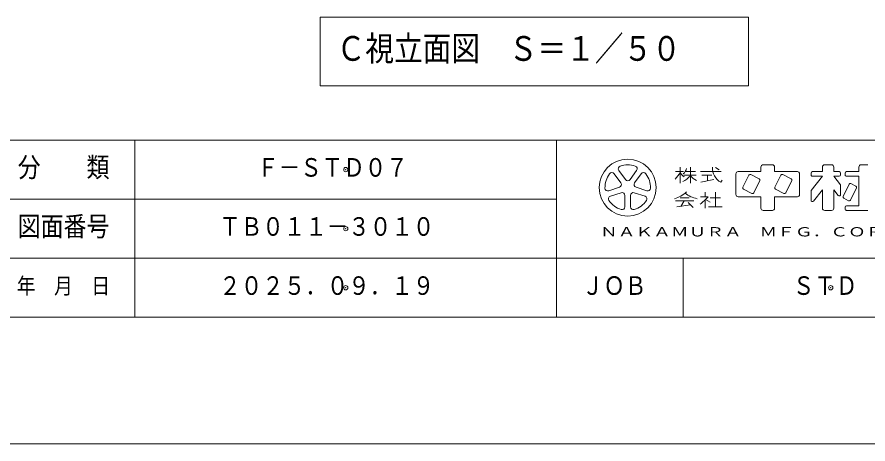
# Model space of a CAD drawing. Units: millimetres on the paper, scale 1:50. Extents: x 0 to 420, y -148 to 446.
# Drawn here: x 268.5 to 369.4, y 148.5 to 199.1 of the extents above; entities that cross this region are included whole.
import ezdxf
from ezdxf.enums import TextEntityAlignment as Align

# ---------------------------------------------------------------- set-up
doc = ezdxf.new("R2010")
doc.units = ezdxf.units.MM
doc.header["$PDMODE"] = 32
doc.header["$PDSIZE"] = 0.5
doc.layers.add('DEFPOINTS_3', color=7, linetype='Continuous', lineweight=9)
doc.layers.add('LY_1', color=7, linetype='Continuous', lineweight=9)
doc.styles.add('ＭＳ ゴシック', font='')
doc.styles.get('ＭＳ ゴシック').set_extended_font_data('MS Gothic')

msp = doc.modelspace()

# ---------------------------------------------------------------- linework, layer by layer
at = {"layer": 'DEFPOINTS_3'}
for p, q in [((0, 148.5), (420, 148.5)), ((420, 148.5), (0, 148.5))]:
    msp.add_line(p, q, dxfattribs=at)
at = {"layer": 'LY_1', "lineweight": 18}
for p, q in [((355.263, 199.067), (304.463, 199.067)), ((304.463, 199.067), (304.463, 190.934)), ((355.263, 190.934), (355.263, 199.067)), ((304.463, 190.934), (355.263, 190.934)), ((282.5, 184.5), (282.5, 163.5)), ((339.871, 180.893), (340.656, 179.813)), ((341.202, 179.813), (341.987, 180.893)), ((354.024, 180.753), (356.724, 180.753)), ((356.724, 181.293), (356.724, 180.753)), ((356.994, 181.563), (358.074, 181.563)), ((358.344, 181.293), (358.344, 180.753)), ((358.344, 180.753), (361.044, 180.753)), ((362.826, 180.753), (364.014, 180.753)), ((364.014, 181.293), (364.014, 180.753)), ((364.284, 181.563), (365.094, 181.563)), ((365.364, 181.293), (365.364, 180.753)), ((365.364, 180.753), (366.012, 180.753)), ((366.876, 180.753), (368.334, 180.753)), ((368.334, 181.293), (368.334, 180.753)), ((368.604, 181.563), (369.414, 181.563)), ((340.11, 179.417), (339.325, 180.497)), ((342.533, 180.497), (341.748, 179.417)), ((353.754, 180.483), (353.754, 178.053)), ((355.302, 180.338), (354.582, 178.9)), ((356.525, 179.908), (355.519, 180.411)), ((355.878, 178.252), (356.598, 179.69)), ((359.082, 180.338), (358.362, 178.9)), ((360.305, 179.908), (359.299, 180.411)), ((359.658, 178.252), (360.378, 179.69)), ((361.314, 180.483), (361.314, 178.053)), ((362.664, 180.591), (362.664, 180.375)), ((364.014, 180.213), (362.664, 178.526)), ((362.826, 180.213), (364.014, 180.213)), ((365.364, 180.213), (366.012, 180.213)), ((365.364, 180.213), (366.174, 179.201)), ((366.174, 180.591), (366.174, 180.375)), ((366.714, 180.591), (366.714, 180.375)), ((366.876, 180.213), (368.334, 180.213)), ((368.334, 180.213), (368.334, 176.703)), ((338.672, 178.485), (339.941, 178.897)), ((341.917, 178.897), (343.187, 178.485)), ((354.655, 178.683), (355.661, 178.18)), ((358.435, 178.683), (359.441, 178.18)), ((364.014, 178.593), (362.953, 177.266)), ((364.014, 178.593), (364.014, 176.433)), ((365.364, 178.593), (365.364, 176.433)), ((365.364, 178.593), (365.886, 177.941)), ((366.174, 179.201), (366.174, 178.043)), ((367.182, 179.258), (366.462, 177.82)), ((368.046, 178.826), (367.326, 177.388)), ((367.399, 179.331), (367.973, 179.044)), ((340.15, 178.255), (338.88, 177.843)), ((340.592, 176.599), (340.592, 177.934)), ((341.267, 177.934), (341.267, 176.599)), ((342.978, 177.843), (341.708, 178.255)), ((354.024, 177.783), (356.724, 177.783)), ((356.724, 177.783), (356.724, 176.433)), ((358.344, 177.783), (358.344, 176.433)), ((358.344, 177.783), (361.044, 177.783)), ((362.664, 178.526), (362.664, 177.368)), ((366.535, 177.603), (367.109, 177.316)), ((366.876, 176.703), (368.334, 176.703)), ((356.994, 176.163), (358.074, 176.163)), ((364.284, 176.163), (365.094, 176.163)), ((366.714, 176.541), (366.714, 176.325)), ((366.876, 176.163), (369.414, 176.163))]:
    msp.add_line(p, q, dxfattribs=at)
at = {"layer": 'LY_1'}
for p, q in [((17.5, 184.5), (402.5, 184.5)), ((332.5, 184.5), (332.5, 163.5)), ((346.599, 180.753), (347.544, 180.753)), ((347.139, 181.293), (347.139, 179.403)), ((347.731, 180.753), (348.975, 180.753)), ((348.354, 181.293), (348.354, 179.403)), ((349.569, 180.753), (351.999, 180.753)), ((351.781, 180.967), (351.34, 181.261)), ((347.585, 180.348), (349.029, 180.348)), ((349.611, 179.52), (351.147, 179.827)), ((349.704, 180.348), (350.919, 180.348)), ((350.379, 180.348), (350.379, 179.673)), ((347.139, 177.648), (348.219, 177.648)), ((349.569, 177.783), (350.449, 177.783)), ((350.109, 178.323), (350.109, 177.783)), ((350.717, 177.648), (351.932, 177.648)), ((351.324, 178.323), (351.324, 176.568)), ((215, 177.5), (332.5, 177.5)), ((346.599, 177.284), (348.759, 177.284)), ((346.735, 176.567), (348.387, 176.804)), ((347.601, 177.284), (347.211, 176.636)), ((348.084, 177.107), (348.69, 176.501)), ((350.109, 177.41), (350.109, 176.433)), ((350.16, 177.46), (350.704, 177.146)), ((350.514, 176.568), (352.134, 176.568)), ((160, 170.5), (402.5, 170.5)), ((347.5, 170.5), (347.5, 163.5)), ((17.5, 163.5), (402.5, 163.5))]:
    msp.add_line(p, q, dxfattribs=at)
at = {"layer": 'LY_1', "lineweight": 18}
msp.add_circle((340.929, 178.863), 3.375, dxfattribs=at)
for centre, radius, start, end in [((339.052, 180.298), 0.338, 35.99999, 142.60154), ((340.144, 181.092), 0.338, 109.39847, 215.99997), ((340.929, 178.863), 2.7, 70.60155, 109.39847), ((341.714, 181.092), 0.338, 324, 70.60155), ((342.806, 180.298), 0.338, 37.39846, 143.99995), ((354.024, 180.483), 0.27, 89.99998, 179.99996), ((356.994, 181.293), 0.27, 89.99998, 179.99996), ((358.074, 181.293), 0.27, 0, 89.99998), ((361.044, 180.483), 0.27, 0, 89.99998), ((362.826, 180.591), 0.162, 89.99998, 179.99996), ((364.284, 181.293), 0.27, 89.99998, 179.99996), ((365.094, 181.293), 0.27, 0, 89.99998), ((366.012, 180.591), 0.162, 0, 89.99998), ((366.876, 180.591), 0.162, 89.99998, 179.99996), ((368.604, 181.293), 0.27, 89.99998, 179.99996), ((340.929, 178.863), 2.7, 142.60154, 181.39846), ((340.929, 180.012), 0.338, 215.99998, 324), ((340.929, 178.863), 2.7, 358.60155, 37.39847), ((355.446, 180.266), 0.162, 63.43492, 153.43499), ((356.453, 179.763), 0.162, 333.4349, 63.43487), ((359.226, 180.266), 0.162, 63.43492, 153.43499), ((360.233, 179.763), 0.162, 333.4349, 63.43487), ((362.826, 180.375), 0.162, 179.99998, 270.00002), ((366.012, 180.375), 0.162, 270.00002, 0), ((366.876, 180.375), 0.162, 179.99998, 270.00002), ((338.567, 178.806), 0.338, 181.39848, 287.99997), ((339.837, 179.218), 0.338, 287.99998, 35.99999), ((342.021, 179.218), 0.338, 143.99996, 251.99999), ((343.291, 178.806), 0.338, 252.00001, 358.60156), ((354.727, 178.828), 0.162, 153.43495, 243.43485), ((358.507, 178.828), 0.162, 153.43495, 243.43485), ((367.326, 179.186), 0.162, 63.43487, 153.43498), ((367.901, 178.899), 0.162, 333.43492, 63.43493), ((338.984, 177.522), 0.338, 107.99999, 214.60154), ((340.254, 177.934), 0.338, 359.99997, 107.99999), ((341.604, 177.934), 0.338, 71.99997, 179.99999), ((342.874, 177.522), 0.338, 325.39847, 71.99996), ((354.024, 178.053), 0.27, 179.99998, 270.00002), ((355.734, 178.325), 0.162, 243.43498, 333.43496), ((359.514, 178.325), 0.162, 243.43498, 333.43496), ((361.044, 178.053), 0.27, 270.00002, 0), ((366.012, 178.043), 0.162, 218.65962, 0), ((366.607, 177.748), 0.162, 153.43487, 243.4348), ((340.929, 178.863), 2.7, 214.60156, 253.39848), ((340.254, 176.599), 0.338, 253.39847, 359.99997), ((341.604, 176.599), 0.338, 179.99999, 286.60154), ((340.929, 178.863), 2.7, 286.60155, 325.39847), ((362.826, 177.368), 0.162, 179.99998, 321.34037), ((366.876, 176.541), 0.162, 89.99998, 179.99996), ((367.182, 177.461), 0.162, 243.43487, 333.43498), ((356.994, 176.433), 0.27, 179.99998, 270.00002), ((358.074, 176.433), 0.27, 270.00002, 0), ((364.284, 176.433), 0.27, 179.99998, 270.00002), ((365.094, 176.433), 0.27, 270.00002, 0), ((366.876, 176.325), 0.162, 179.99998, 270.00002)]:
    msp.add_arc(centre, radius, start, end, dxfattribs=at)
at = {"layer": 'LY_1'}
for centre, radius, start, end in [((345.034, 181.584), 2.285, 311.36185, 337.13638), ((349.117, 181.927), 2.345, 212.50346, 230.00631), ((346.498, 181.547), 1.467, 313.72108, 343.54317), ((352.937, 181.194), 1.953, 177.09472, 240.51891), ((346.126, 182.318), 3.034, 295.86917, 317.23867), ((350.582, 182.318), 3.034, 222.76131, 240.10806), ((350.96, 180.305), 1.299, 321.42112, 334.8249), ((345.602, 180.757), 3.32, 285.11261, 313.40619), ((349.73, 180.694), 3.192, 231.17281, 259.75506), ((346.84, 180.726), 4.657, 304.87257, 320.80411)]:
    msp.add_arc(centre, radius, start, end, dxfattribs=at)
for p in [(307.5, 181), (307.5, 174), (307.5, 167), (365, 167)]:
    msp.add_point(p, dxfattribs=at)

# ---------------------------------------------------------------- texts
at = {"layer": 'LY_1', "style": 'ＭＳ ゴシック'}
for s, height, width, p in [('Ｃ視立面図\u3000Ｓ＝１／５０', 2.933, 0.85, (306.418, 193.001)), ('分\u3000\u3000類', 2.346, 0.85, (268.6, 179.4)), ('Ｆ－ＳＴＤ０７', 2.199, 0.85, (297, 179.5)), ('図面番号', 2.346, 0.85, (268.6, 172.4)), ('ＴＢ０１１－３０１０', 2.199, 0.85, (292.5, 172.5)), ('ＮＡＫＡＭＵＲＡ\u3000ＭＦＧ．ＣＯＲＰＯＲＡＴＩＯＮ', 1.1, 1.4, (337.645, 172.75)), ('年\u3000月\u3000日', 1.906, 0.85, (268.5, 165.7)), ('２０２５．０９．１９', 2.199, 0.85, (292.5, 165.5)), ('ＪＯＢ', 2.199, 0.85, (335.5, 165.5)), ('ＳＴＤ', 2.199, 0.85, (360.5, 165.5))]:
    msp.add_text(s, height=height, dxfattribs=dict(at, width=width)).set_placement(p, align=Align.BOTTOM_LEFT)

doc.saveas('drawing.dxf')
